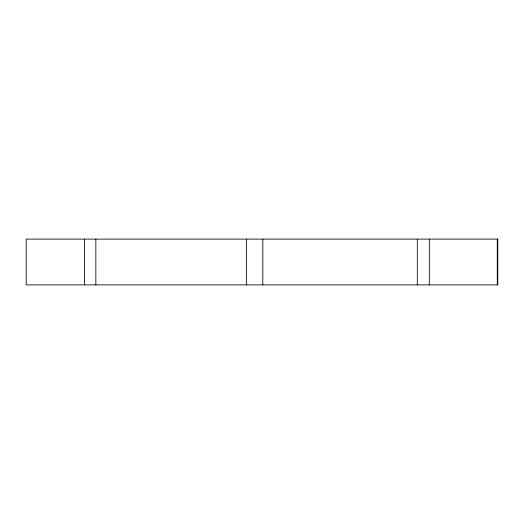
<?xml version="1.0" encoding="UTF-8"?>
<svg xmlns="http://www.w3.org/2000/svg" width="524" height="524" viewBox="0 0 524 524"><rect width="100%" height="100%" fill="white"/><g stroke="black" fill="none" stroke-linecap="round" stroke-linejoin="round"><path stroke-width="0.79" d="M429.32 284.892L429.32 239.108M497.283 239.108L497.283 284.892M417.32 239.108L417.32 284.892M262.825 239.108L262.825 284.892M246.372 239.108L246.372 284.892M95.846 239.108L95.846 284.892M84.58 239.108L84.58 284.892M497.8 239.108L497.8 284.892L26.2 284.892L26.2 239.108L497.8 239.108"/></g></svg>
